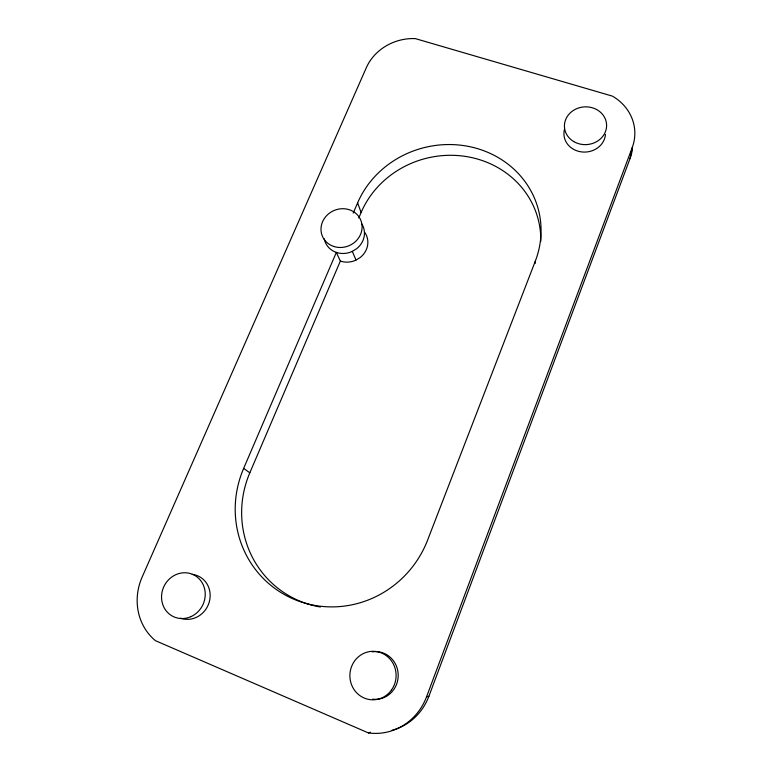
<?xml version="1.0" encoding="UTF-8"?>
<svg xmlns="http://www.w3.org/2000/svg" width="772" height="772" viewBox="0 0 772 772"><rect width="100%" height="100%" fill="white"/><g stroke="black" fill="none" stroke-linecap="round" stroke-linejoin="round"><path stroke-width="1.16" d="M535.247 263.377L535.286 261.197A95.603 88.626 -13.5 0 0 480.107 149.45A95.603 88.626 -13.5 0 0 357.61 202.882L353.2 213.14M392.118 730.225A55.98 53.374 -88 0 0 428.904 696.247L630.048 158.559L632.22 147.626A49.929 44.795 -3.5 0 0 612.437 96.133L415.278 38.6A47.729 42.325 -15.4 0 0 366.333 67.675L142.125 577.109A54.88 50.913 -64.4 0 0 155.423 640.663L368.418 732.927L370.29 732.194M368.418 732.927A57.311 54.619 -87.5 0 0 426.52 696.875L632.22 147.626M535.286 261.197L427.582 540.178A101.894 98.555 -54.9 0 1 296.496 600.288A101.894 98.555 -54.9 0 1 243.643 468.411L336.351 252.396L340.346 261.09L249.829 472.802A99.646 96.5 -55.7 0 0 320.37 607.004M358.787 217.945L361.122 212.493A93.595 86.995 -13.3 0 1 466.249 156.542A93.595 86.995 -13.3 0 1 540.786 241.414M426.52 696.875L428.904 696.247M243.643 468.411L249.829 472.802M352.312 251.344L355.988 260.067M357.61 202.882L361.122 212.493M632.355 149.083A48.887 43.994 -3.3 0 1 630.048 158.559M364.876 232.555A20.082 18.557 -23 0 1 360.128 257.578L355.612 260.289A20.082 18.557 -23 0 1 340.346 261.09M372.278 651.848A23.874 22.755 -87.5 0 1 398.207 675.22A23.874 22.755 -87.5 0 1 372.577 699.171M361.952 224.141A20.506 18.895 -23 0 1 356.548 248.796L351.935 251.566A20.506 18.895 -23 0 1 324.23 238.818M605.451 134.453A20.805 18.663 -3.5 0 1 581.567 151.91A20.805 18.663 -3.5 0 1 564.477 129.32M192.218 574.368A22.861 21.211 -64.4 0 1 209.347 601.658A22.861 21.211 -64.4 0 1 180.571 618.179M333.765 246.461A20.805 19.126 -23 0 0 361.923 224.334A20.805 19.126 -23 0 0 328.968 213.506A20.805 19.126 -23 0 0 333.765 246.461M191.022 616.606A23.218 21.51 -64.1 0 0 197.304 577.157A23.218 21.51 -64.1 0 0 161.84 593.224A23.218 21.51 -64.1 0 0 191.022 616.606M573.741 141.565A21.105 18.895 -3.6 0 0 606.56 126.762A21.105 18.895 -3.6 0 0 576.23 108.881A21.105 18.895 -3.6 0 0 573.741 141.565M391.472 690.043A24.26 23.112 -87.2 0 0 375.79 651.471A24.26 23.112 -87.2 0 0 351.723 685.16A24.26 23.112 -87.2 0 0 391.472 690.043"/></g></svg>
